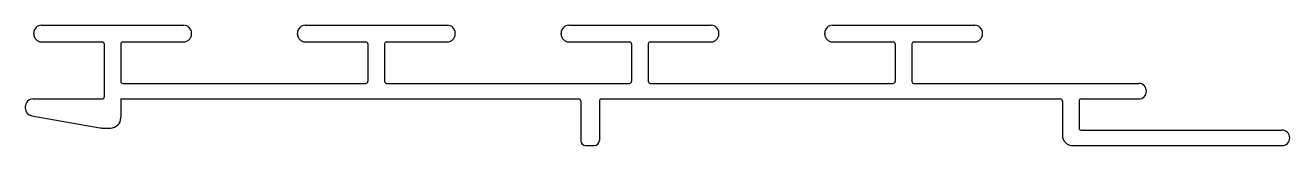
# Model space of a CAD drawing. Extents: x 1295 to 1417, y 1543 to 1555.
import ezdxf

# ---------------------------------------------------------------- set-up
doc = ezdxf.new("R2010")
doc.units = 0
doc.layers.get('0').update_dxf_attribs({"linetype": 'CONTINUOUS'})

msp = doc.modelspace()

# ---------------------------------------------------------------- linework, layer by layer
for p, q in [((1296.75, 1554.92), (1310.45, 1554.92)), ((1322.15, 1554.92), (1335.85, 1554.92)), ((1347.55, 1554.92), (1361.25, 1554.92)), ((1372.95, 1554.92), (1386.65, 1554.92)), ((1296, 1554.07), (1296, 1554.17)), ((1296.75, 1553.32), (1302.59, 1553.32)), ((1302.79, 1553.12), (1302.79, 1548.02)), ((1304.39, 1553.12), (1304.39, 1549.52)), ((1304.59, 1553.32), (1310.45, 1553.32)), ((1311.2, 1554.07), (1311.2, 1554.17)), ((1321.4, 1554.07), (1321.4, 1554.17)), ((1322.15, 1553.32), (1327.99, 1553.32)), ((1328.19, 1553.12), (1328.19, 1549.52)), ((1329.79, 1553.12), (1329.79, 1549.52)), ((1329.99, 1553.32), (1335.85, 1553.32)), ((1336.6, 1554.07), (1336.6, 1554.17)), ((1346.8, 1554.07), (1346.8, 1554.17)), ((1347.55, 1553.32), (1353.39, 1553.32)), ((1353.59, 1553.12), (1353.59, 1549.52)), ((1355.19, 1553.12), (1355.19, 1549.52)), ((1355.39, 1553.32), (1361.25, 1553.32)), ((1362, 1554.07), (1362, 1554.17)), ((1372.2, 1554.07), (1372.2, 1554.17)), ((1372.95, 1553.32), (1378.79, 1553.32)), ((1378.99, 1553.12), (1378.99, 1549.52)), ((1380.59, 1553.12), (1380.59, 1549.52)), ((1380.79, 1553.32), (1386.65, 1553.32)), ((1387.4, 1554.07), (1387.4, 1554.17)), ((1304.59, 1549.32), (1327.99, 1549.32)), ((1329.99, 1549.32), (1353.39, 1549.32)), ((1355.39, 1549.32), (1378.79, 1549.32)), ((1380.79, 1549.32), (1402.44, 1549.32)), ((1295.19, 1547.07), (1295.19, 1546.93)), ((1295.94, 1547.82), (1302.59, 1547.82)), ((1304.39, 1547.82), (1304.39, 1546.02)), ((1304.39, 1547.82), (1348.49, 1547.82)), ((1348.69, 1547.62), (1348.69, 1543.82)), ((1350.49, 1547.62), (1350.49, 1543.82)), ((1350.69, 1547.82), (1394.89, 1547.82)), ((1395.09, 1547.62), (1395.09, 1544.32)), ((1396.69, 1547.62), (1396.69, 1545.02)), ((1396.89, 1547.82), (1402.44, 1547.82)), ((1295.81, 1546.19), (1302.38, 1545.03)), ((1302.55, 1545.02), (1303.39, 1545.02)), ((1396.89, 1544.82), (1416.24, 1544.82)), ((1349.19, 1543.32), (1349.99, 1543.32)), ((1396.09, 1543.32), (1416.24, 1543.32))]:
    msp.add_line(p, q)
for centre, radius, start, end in [((1296.75, 1554.17), 0.75, 90, 180), ((1310.45, 1554.17), 0.75, 0, 90), ((1322.15, 1554.17), 0.75, 90, 180), ((1335.85, 1554.17), 0.75, 0, 90), ((1347.55, 1554.17), 0.75, 90, 180), ((1361.25, 1554.17), 0.75, 0, 90), ((1372.95, 1554.17), 0.75, 90, 180), ((1386.65, 1554.17), 0.75, 0, 90), ((1296.75, 1554.07), 0.75, 180, 270), ((1302.59, 1553.12), 0.2, 0, 90), ((1304.59, 1553.12), 0.2, 90, 180), ((1310.45, 1554.07), 0.75, 270, 360), ((1322.15, 1554.07), 0.75, 180, 270), ((1327.99, 1553.12), 0.2, 0, 90), ((1329.99, 1553.12), 0.2, 90, 180), ((1335.85, 1554.07), 0.75, 270, 360), ((1347.55, 1554.07), 0.75, 180, 270), ((1353.39, 1553.12), 0.2, 0, 90), ((1355.39, 1553.12), 0.2, 90, 180), ((1361.25, 1554.07), 0.75, 270, 360), ((1372.95, 1554.07), 0.75, 180, 270), ((1378.79, 1553.12), 0.2, 0, 90), ((1380.79, 1553.12), 0.2, 90, 180), ((1386.65, 1554.07), 0.75, 270, 360), ((1304.59, 1549.52), 0.2, 180, 270), ((1327.99, 1549.52), 0.2, 270, 0), ((1329.99, 1549.52), 0.2, 180, 270), ((1353.39, 1549.52), 0.2, 270, 360), ((1355.39, 1549.52), 0.2, 180, 270), ((1378.79, 1549.52), 0.2, 270, 0), ((1380.79, 1549.52), 0.2, 180, 270), ((1402.44, 1548.57), 0.75, 270, 90), ((1295.94, 1547.07), 0.75, 90, 180), ((1295.94, 1546.93), 0.75, 180, 260), ((1302.59, 1548.02), 0.2, 270, 360), ((1348.49, 1547.62), 0.2, 0, 90), ((1350.69, 1547.62), 0.2, 90, 180), ((1394.89, 1547.62), 0.2, 0, 90), ((1396.89, 1547.62), 0.2, 90, 180), ((1303.39, 1546.02), 1, 270, 0), ((1302.55, 1546.02), 1, 260, 270), ((1396.89, 1545.02), 0.2, 180, 270), ((1416.24, 1544.07), 0.75, 270, 90), ((1349.19, 1543.82), 0.5, 180, 270), ((1349.99, 1543.82), 0.5, 270, 0), ((1396.09, 1544.32), 1, 180, 270)]:
    msp.add_arc(centre, radius, start, end)

doc.saveas('drawing.dxf')
